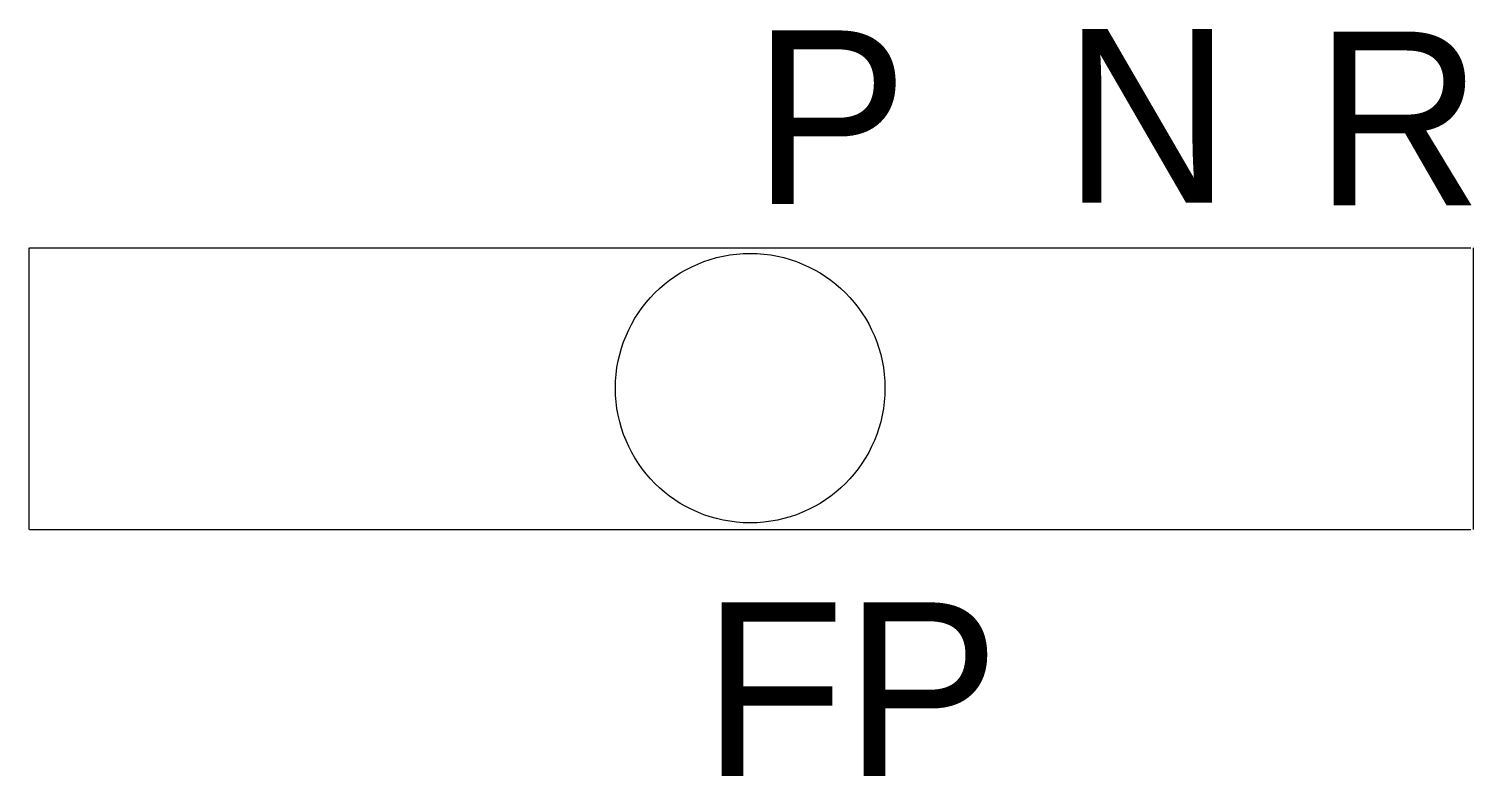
# Model space of a CAD drawing. Extents: x -0.311 to 0.312, y -0.167 to 0.155.
import ezdxf

# ---------------------------------------------------------------- set-up
doc = ezdxf.new("R2010")
doc.units = 0
doc.layers.add('ILUMINACAO', color=1, linetype='CONTINUOUS')

msp = doc.modelspace()

# ---------------------------------------------------------------- linework, layer by layer
at = {"layer": 'ILUMINACAO', "color": 0}
for p, q in [((-0.31127, 0.06057), (-0.31127, -0.06103)), ((-0.31095, 0.06057), (0.31102, 0.06057)), ((0.31196, 0.06057), (0.31196, -0.06103)), ((-0.31095, -0.06103), (0.31102, -0.06103))]:
    msp.add_line(p, q, dxfattribs=at)
msp.add_circle((0, 0), 0.05815, dxfattribs=at)

# ---------------------------------------------------------------- texts
for tag, p, s, flags in [('P', (0.00117, 0.07942), '27.67', 1), ('N', (0.13504, 0.08008), '', 4), ('R', (0.24351, 0.07889), '', 4), ('FP', (-0.02057, -0.16747), '0.34', 13)]:
    msp.add_attdef(tag, p, s, height=0.075, dxfattribs=dict(at, flags=flags))

doc.saveas('drawing.dxf')
